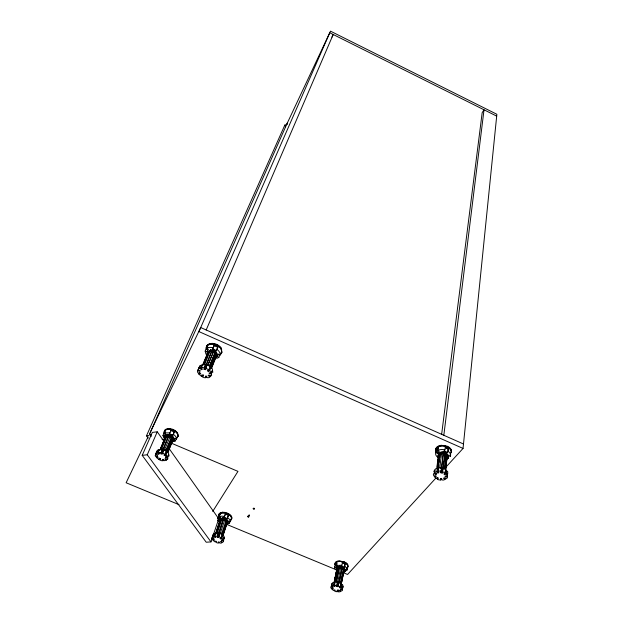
<?xml version="1.0" encoding="UTF-8"?>
<svg xmlns="http://www.w3.org/2000/svg" width="623" height="623" viewBox="0 0 623 623"><rect width="100%" height="100%" fill="white"/><g stroke="black" fill="none" stroke-linecap="round" stroke-linejoin="round"><path stroke-width="0.93" d="M163.382 450.211L162.198 454.144L160.975 453.832L162.159 449.907L163.382 450.211L163.343 451.434L162.112 451.122L162.159 449.907M204.095 369.322L205.349 365.07L206.719 365.413L205.465 369.665L204.095 369.322L205.349 365.07M447.657 473.231L447.143 478.129L445.873 478.846L444.308 477.763L443.467 478.246L445.032 479.321L443.771 480.045L441.933 479.99L441.676 478.635L440.461 478.604L440.718 479.959L438.888 479.912L437.338 479.126L437.525 477.639M447.509 474.905L447.797 471.821L444.838 469.026L440.017 467.826L435.625 468.808L433.725 471.486M463.045 448.435L496.874 114.274L330.47 31.15L198.932 331.592L463.045 448.435L445.982 467.055M217.279 537.26L218.299 533.529L219.428 533.818L219.312 534.83L218.416 537.548L217.279 537.26L218.299 533.529M218.416 537.548L219.428 533.818M448.872 454.774L448.467 458.326L446.893 457.609L448.801 455.608L450.374 456.332L450.678 453.661M445.757 470.731L447.041 457.142M447.4 456.675L447.275 455.14M446.309 473.994L444.581 474.64L443.841 473.939L445.57 473.293L445.92 470.326L446.652 471.019L446.309 473.994L447.322 476.206L445.165 475.917L445.102 476.681L447.252 476.969M445.032 479.321L445.204 477.841M450.374 456.332A7.569 4.805 9.3 0 0 448.35 451.457L448.762 447.906L447.875 448.84L447.462 452.391L444.051 450.834L444.939 449.892L445.367 446.348A7.538 4.805 9.3 0 0 438.14 446.995L437.385 453.271L435.812 452.547L436.264 449.012L437.969 449.79M440.453 452.057L438.273 467.46L441.66 467.336L443.521 451.582L445.211 452.072L443.155 467.772L444.542 468.628L446.387 453.053L447.407 454.003L445.577 469.586L445.492 467.764M445.577 469.586L444.736 468.504L446.574 452.921M444.581 474.64L444.76 473.153M445.811 465.046L446.13 462.336M446.341 460.522L446.769 456.9M445.772 467.242L445.982 465.428M446.403 461.807L446.722 459.096M442.642 471.79L442.992 468.823L441.66 468.488L440.811 472.74L442.151 473.075L442.642 471.79L445.57 473.293M443.265 466.868L445.211 452.072M440.811 472.74L441.177 469.773L442.509 470.1L442.151 473.075M441.66 467.336L443.28 453.575L446.341 454.922L446.87 455.997M443.521 451.582C442.392 454.159 445.141 452.952 446.208 454.58M440.718 479.959L440.897 478.48M439.877 467.273L441.769 451.527L443.553 451.776M443.833 435.29L484.024 109.804L482.171 112.662L441.621 434.519M437.852 472.966L438.335 468.441L437.237 468.691L436.863 471.65L437.852 472.966L438.942 472.725L437.961 471.409L439.62 471.043L441.302 471.463M437.385 468.371L439.106 452.687L437.385 468.371L438.514 467.608L438.849 464.898M439.184 462.188L439.526 459.478M439.752 457.671L439.97 453.91L443.311 453.77M437.338 479.126L438.506 478.114L437.478 477.592L436.318 478.596L434.215 476.642L436.264 476.455L435.905 475.684L433.857 475.863L433.304 474.695L434.021 473.69L435.999 474.422L436.186 472.943M436.754 468.356L438.351 455.717L438.857 454.681L440.204 454.058M437.284 466.565L437.626 463.855M437.969 461.145L438.312 458.442M438.717 455.257L438.608 453.723L438.413 455.242L440.025 453.435L441.614 453.24M435.999 474.422L436.482 473.76L434.496 473.028L434.877 470.061L434.021 473.69M164.908 438.382C165.43 434.862 171.193 436.536 172.236 438.608L167.439 450.133M172.992 440.251L172.883 439.254M167.789 452.08L173.716 437.868L168.031 452.212M207.404 354.222L207.88 353.171M207.802 352.571L207.872 353.786M208.168 352.377L208.643 351.325M177.282 437.354L178.178 435.734A7.421 4.454 20.7 0 0 170.328 429.154A7.421 4.454 20.7 0 0 164.145 433.452M211.477 368.473L216.197 356.784L215.963 354.261L214.88 353.039L213.191 352.26L208.035 364.829L209.749 365.615L215.628 351.193L216.711 352.408L210.558 366.838L211.329 368.162L216.882 353.724M216.376 356.348L217.17 353.724M335.797 562.982L336.482 562.133L335.797 562.982L337.136 563.363M343.818 571.953L345.578 571.556L346.077 569.033M331.249 586.882L332.923 587.481L333.25 587.006L331.568 586.407L332.152 583.619L330.758 587.598L331.319 588.47L332.97 588.4L333.336 588.984L331.693 589.054L333.585 590.557L334.434 589.856L335.314 590.269L334.473 590.978L335.805 591.609L337.3 591.694L336.957 590.69L337.946 590.744L338.289 591.757L339.784 591.85L340.742 591.359L339.364 590.518L340.002 590.191L341.381 591.032L342.339 590.542L342.852 586.336L342.876 586.905M345.578 571.556L344.223 570.98L345.594 569.554L346.949 570.138L347.618 566.774A6.323 3.458 13.4 0 0 345.508 563.106L344.877 563.776L344.192 567.132L341.264 565.879L341.902 565.217L342.588 561.853A6.323 3.458 13.4 0 0 336.747 562.11L336.038 565.466L337.401 566.042L336.046 567.475L334.691 566.899L335.4 563.542L337.074 564.259M344.472 568.355L341.334 583.86L341.085 583.011L343.304 572.031M343.764 569.749L344.301 568.324L340.594 586.944L339.255 587.364L339.917 587.902L341.264 587.481L341.825 584.686L341.155 584.148M341.054 584.506L343.927 571.057L343.086 569.033M344.192 567.132L344.831 566.471L345.508 563.106M338.289 591.757L338.671 589.903M336.942 569.757C336.809 568.028 340.594 567.974 341.801 568.815L339.185 581.617L340.392 582.295L343.522 567.498L344.301 568.324M336.677 586.391L337.518 582.669L338.639 582.957L337.791 586.671L336.677 586.391L337.518 582.669M340.906 566.416L339.465 566.323L336.428 581.01L337.923 581.251L340.906 566.416L342.331 566.829L339.185 581.617M342.331 566.829L341.895 568.363L337.939 567.997M337.3 591.694L337.682 589.841M336.467 581.15L339.675 565.661M333.36 585.464L333.944 582.676L334.808 582.536L334.232 585.324L335.151 586.321L334.286 586.461L333.36 585.464L332.051 585.682L331.568 586.407M334.271 582.536L337.09 567.849L336.786 569.29L338.141 568.114M334.341 581.773L337.401 567.101L334.021 582.521M334.465 581.625L336.747 570.668M335.392 581.352L338.234 566.564L335.392 581.352L334.543 581.882M334.286 586.461L334.87 583.673L333.944 582.676M336.046 567.475L336.755 564.126M219.351 514.279L219.942 513.734L219.81 515.026L219.351 514.279L220.184 514.248M215.589 533.732L215.776 532.914L216.734 532.439L220.885 520.01C222.185 519.076 225.962 520.221 226.624 521.677L222.536 534.129L223.159 535.064L222.746 535.757M227.426 521.467L227.839 520.773L221.913 538.35L220.682 538.833L219.942 538.264L221.181 537.781L222.068 535.064L222.808 535.632L221.57 536.115M220.799 353.802A8.239 5.514 21.1 0 0 221.718 352.649L221.321 348.195A8.239 5.514 21.1 0 0 212.607 343.374A8.239 5.514 21.1 0 0 206.275 347.408M338.639 582.957L338.367 583.883L337.245 583.595M337.791 586.671L338.063 585.745L340.594 586.944M223.299 540.741L221.523 540.468L221.414 539.861L223.19 540.133L224.07 537.408L223.455 541.66L222.598 542.205L221.126 541.317L220.558 541.683L222.037 542.571L221.181 543.124L219.709 543.054L219.218 541.963L218.245 541.917L218.735 543.007L217.271 542.937L215.87 542.275L216.586 541.496L215.651 541.06L214.943 541.839L212.864 540.242L214.452 540.133L214.001 539.51L212.412 539.619L211.727 538.677L212.996 535.188M226.725 524.021A6.448 3.59 17.5 0 0 229.194 523.32L229.988 520.875M229.194 523.32L227.792 522.72L228.906 521.155L230.315 521.763L231.374 518.492A6.425 3.59 17.5 0 0 228.766 514.567L227.177 518.562L224.132 517.261L225.728 513.259A6.425 3.59 17.5 0 0 220.075 513.648L218.977 516.903L220.386 517.511L219.288 519.084L217.886 518.484L218.984 515.221M222.964 535.873L227.839 520.773M221.897 519.761L222.45 517.768L217.684 532.042L219.187 532.283L223.859 517.845L225.316 518.266L220.464 532.657L221.749 533.366L226.577 518.975L227.465 519.855L222.536 534.129M220.682 538.833L221.274 537.018M227.177 518.562L228.766 514.567M222.808 534.682L226.009 524.909M156.646 452.072L155.174 455.732L155.976 456.846L157.658 456.659L158.187 457.391L156.513 457.578L157.082 456.231M155.493 454.774L157.385 455.46L157.596 454.829L155.703 454.144L156.023 453.178L157.315 452.828L158.468 450.118L159.324 449.876L158.172 452.586L159.387 453.832L158.53 454.066L157.315 452.828M156.428 452.804L157.276 450.25L160.718 449.292L165.142 450.398L168.451 453.046L169.098 455.981M219.187 532.283L223.859 517.845M224.132 517.261L225.728 513.259M215.994 533.031L220.558 518.648L214.733 536.146L215.792 537.213L214.974 537.384L213.915 536.325L212.677 536.582L212.318 537.369L214.047 537.992L213.814 538.513L212.077 537.89M216.126 532.852L220.083 520.049L221.033 519.574L221.282 518.056L216.734 532.439M219.288 519.084L220.114 516.638M213.915 536.325L214.826 533.607L215.644 533.436M212.318 537.369L213.23 534.659M163.958 441.294L157.253 431.809L152.308 432.424L142.2 455.358L206.213 542.228L210.987 541.893L218.463 519.691M198.994 367.913L197.429 371.845L198.27 373.185L200.185 372.897L200.746 373.784L198.83 374.065L199.407 372.694M197.841 370.662L199.936 371.44L200.217 370.654L198.114 369.875L198.527 368.684L200.014 368.201L201.159 365.452L202.148 365.133L200.995 367.882L202.296 369.369L201.315 369.688L200.014 368.201M198.675 368.871L199.773 365.709L203.729 364.424L208.674 365.639L212.272 368.777L212.832 372.352M442.509 470.1L442.992 468.823M336.28 563.379L336.482 562.133M214.803 358.209L217.528 358.124L218.844 357.353L220.168 354.059M218.844 357.353L217.154 356.574L218.471 354.214L220.168 354.985L221.484 351.699A7.78 5.202 21.1 0 0 218.291 346.154L216.345 350.554L212.661 348.872L214.616 344.472A7.78 5.202 21.1 0 0 207.833 345.461L206.454 348.732L208.168 349.511L206.875 351.894L205.177 351.115L206.548 347.844M211.423 373.995L209.281 373.738L209.133 372.842L211.275 373.107L212.388 370.35L211.423 373.995L211.633 375.334L210.613 376.214L208.814 375.015L208.137 375.599L209.935 376.798L210.488 375.42M217.154 356.574L218.143 354.113M208.23 371.386L209.935 367.048L210.831 367.827L209.71 370.584L208.23 371.386L207.327 370.607L208.814 369.805L205.59 368.162M203.347 374.766L202.506 376.829L204.204 377.686L205.972 377.678L206.532 376.308M210.924 365.942L215.667 354.261M212.046 365.794L214.958 358.607M215.324 357.703L215.503 357.267M216.134 355.577L216.142 353.817L215.06 352.602L209.601 365.771M216.345 350.554L218.291 346.154M214.094 350.251L213.37 351.824L211.765 351.154L212.342 349.744L214.094 350.251L208.035 364.829M167.649 457.819L168.607 454.377L167.486 457.095L165.578 456.83L165.741 457.555L167.649 457.819L167.891 458.917L167.026 459.61L165.383 458.59L164.807 459.05L166.45 460.07L167.011 458.715M198.83 374.065L201.377 376.261L201.945 374.882M210.138 351.372L210.644 349.737L204.757 364.362L206.486 364.377L211.579 351.59L213.191 352.26M206.486 364.377L211.579 351.59M211.843 351.38L212.342 349.744M212.661 348.872L214.616 344.472M171.317 441.489L174.214 441.489L175.351 440.882L176.356 438.444M175.351 440.882L173.817 440.204L174.892 438.296L176.426 438.974L177.765 435.718A7.001 4.205 20.7 0 0 174.705 431.1L172.851 435.251L169.518 433.787L170.017 432.892L165.15 432.915L164.013 433.53L165.562 434.208L164.511 436.131L162.969 435.454L164.355 432.214M205.465 369.665L206.595 366.908L205.232 366.573M165.741 457.555L166.302 456.2M173.817 440.204L174.487 438.584M164.713 455.615L165.843 452.905L167.12 452.282L166.294 451.62L165.165 454.338L163.888 454.961L164.713 455.615L165.991 454.992L167.12 452.282M202.389 365.561L208.386 351.17M160.438 458.567L159.87 459.922L161.412 460.67L162.977 460.701L163.545 459.346M202.927 364.977L208.059 352.735M173.716 437.868L167.548 452.111L167.073 451.021L173.256 436.785L172.252 435.757L166.177 450.125L164.752 449.315L170.85 434.955L169.277 434.496L163.366 448.91L161.754 448.677L167.766 434.449C167.805 436.38 165.087 437.035 166.551 434.831L160.765 449.183L166.014 436.793M208.37 353.14L203.534 364.79L209.515 350.399M201.315 369.688L202.171 367.625M205.084 360.499L205.831 358.708M172.75 440.111L173.334 438.717M206.875 351.894L207.903 349.433M166.177 450.125L172.579 434.979M172.851 435.251L174.705 431.1M162.486 453.466L163.055 452.111M198.114 369.875L199.267 367.126M160.975 453.832L162.112 451.122M156.513 457.578L158.849 459.431L159.426 458.076M169.861 432.977L171.38 429.644A7.001 4.205 20.7 0 0 165.399 430.291L164.013 433.53M163.74 448.023L169.277 434.496M166.388 434.924L160.033 449.923L165.227 436.964M158.53 454.066L159.099 452.711M160.664 449.012L161.785 446.356M164.511 436.131L165.547 433.701M155.703 454.144L156.856 451.434M344.231 569.928L344.55 569.181M206.182 329.98L333.188 34.499L331.942 37.115M341.264 584.623L341.583 583.883M210.987 541.893L147.246 454.782L157.253 431.809M151.303 436.334L149.621 433.974L287.343 122.863M148.181 438.179L146.483 435.82L284.836 125.059L287.18 124.452M212.716 535.749L213.666 533.646L216.952 532.945L221.04 533.981L223.984 536.263L224.412 538.716M286.564 124.631L329.754 32.785L496.687 116.119M148.087 436.848L126.126 482.763L179.019 504.661M150.19 432.471L200.707 327.55L463.496 444.004M447.15 456.02L447.579 455.156M178.178 435.734L177.103 437.79L175.927 438.452M171.38 429.644L170.889 430.54L174.206 431.996M206.968 346.435L207.288 345.897L207.319 347.393L206.968 346.435L208.004 347.587M212.723 511.405L237.97 471.37L171.932 443.42M331.397 584.576L332.69 582.669L336.171 582.084L340.197 583.105L342.876 585.254L342.946 587.52M201.377 376.261L202.218 375.054L203.339 375.622L202.506 376.829M434.496 473.028L435.212 472.016L436.863 471.65M158.849 459.431L159.543 458.466L160.57 458.956L159.87 459.922M446.668 447.532L447.407 446.574L447.587 447.766L446.847 448.03L445.928 446.932L446.847 448.03M227.068 514.606L227.722 514.52L227.068 514.606L227.613 513.959L227.722 514.52M346.614 568.332L348.008 566.798A6.697 3.66 13.4 0 0 341.669 561.432A6.697 3.66 13.4 0 0 334.987 564.485L335.486 565.053A6.697 3.66 13.4 0 1 339.224 560.825L345.742 562.468L347.743 564.368L347.603 567.203L348.008 566.798M436.147 477.794L347.572 574.468L343.982 572.981M437.385 453.271L439.27 451.254L437.689 450.53A7.569 4.805 9.3 0 1 444.939 449.892M215.628 351.193L213.946 350.414M341.957 562.522L342.588 561.853M447.462 452.391L448.35 451.457M216.89 344.776L215.979 345.726L217.123 346.03L216.89 344.776L215.807 345.033L215.979 345.726L217.209 345.734M170.85 434.955L172.119 435.882M170.141 436.474L168.771 436.077M160.033 449.923L160.765 449.183M164.752 449.315L163.281 448.724M209.935 376.798L208.915 377.67L207.148 377.678L206.525 376.113L205.349 376.113L205.972 377.678M220.885 520.01L219.942 520.485L219.989 521.319M225.316 518.266L226.577 518.975M226.118 520.376L223.4 519.247L220.815 519.45M220.464 532.657L219.117 532.128M221.749 533.366L222.777 534.145M343.522 567.498L342.191 566.922M343.141 569.391L341.801 568.815M340.392 582.295L341.085 583.011M209.351 368.637L210.831 367.827M248.772 515.244C249.73 517.106 248.725 513.477 249.48 515.439M218.72 516.249A6.806 3.808 17.5 0 1 220.83 512.97L222.411 512.262L223.906 512.713A6.806 3.808 17.5 0 1 230.681 515.828A6.806 3.808 17.5 0 1 230.635 520.197M343.662 562.608L344.612 562.187L344.449 563.052L343.094 562.538L344.418 562.522L343.623 561.814L343.662 562.608L344.449 563.052L343.623 561.814M444.931 471.666L446.652 471.019M208.666 351.645L210.06 351.146M336.038 565.466L341.902 565.217M203.269 364.634L204.679 364.136M200.995 367.882L202.491 367.399L204.212 367.827M340.485 585.106L341.825 584.686M160.524 449.043L161.754 448.677M158.172 452.586L161.014 452.617M166.45 460.07L164.02 460.724L163.405 459.431L162.362 459.408L162.977 460.701M445.928 446.932L447.407 446.574L446.247 446.909L447.509 447.174M216.516 532.322L217.684 532.042M214.733 536.146L217.396 536.247M335.182 581.236L336.428 581.01M334.232 585.324L336.942 585.464M146.483 435.82L149.131 435.493M142.2 455.358L147.246 454.782M220.83 512.97L223.906 512.713M217.7 532.93L220.184 533.171L221.64 534.23M336.311 581.82L338.819 582.084L340.158 583.089M161.84 449.736L163.787 449.705L166.131 451.169M210.722 349.962L212.427 349.97M211.664 351.816L209.873 351.582L208.744 352.244M167.844 434.636L169.355 434.683M164.791 438.88A4.501 2.687 20.7 0 1 167.003 436.077A4.501 2.687 20.7 0 1 172.407 438.171L171.668 437.151M446.932 455.522L446.395 454.447M222.512 517.923L223.93 518.001M227.231 522.611L226.624 521.677M343.927 571.057L343.647 571.704M205.372 365.249L207.708 365.6M342.315 589.693L340.54 589.42L340.516 588.852L342.3 589.132L341.264 587.481M440.297 468.052L442.626 468.426M438.678 447.797L436.964 447.462L437.003 448.521L436.964 447.462L437.681 447.182L437.027 447.812L438.428 448.677M162.245 452.921L165.165 454.338M218.182 534.542L219.312 534.83M218.533 536.535L221.181 537.781M165.025 431.864L165.64 432.035M206.408 364.151L208.191 364.665M441.629 467.141L443.35 467.639M339.325 581.532L337.923 581.251M216.897 345.352L215.807 345.033L217.123 346.03M217.567 520.633L219.366 521.373M226.538 524.34L336.809 570.006M149.621 433.974L151.405 434.729M162.112 439.262L163.896 440.017M342.689 562.834L344.877 563.776M225.215 513.998L228.252 515.299M445.328 447.672L447.875 448.84M214.016 345.586L217.676 347.268M445.024 452.205L446.387 453.053M164.417 430.641A7.414 4.454 20.7 0 1 174.985 430.423L177.516 432.759L178.046 436.427M164.9 438.942L163.724 437.844L162.969 435.454M173.287 430.797L173.591 431.085L172.454 430.119L173.653 430.695L172.828 429.675M336.841 570.543L334.987 568.76L334.691 566.899M166.302 450.001L167.33 451.029M214.826 533.607L215.877 534.674M207.163 355.312L205.901 354.004L205.177 351.115M209.749 365.615L210.854 366.838M201.159 365.452L202.023 366.449M174.985 430.423L176.254 431.957M437.237 468.691L438.218 469.999M221.913 538.35L223.19 540.133M165.991 454.992L167.486 457.095M168.997 448.412L218.206 518.017M209.71 370.584L211.275 373.107M335.914 562.32L336.202 562.857M435.609 450.312L436.022 451.192A7.99 5.093 9.3 0 1 441.255 445.266L447.33 446.224A7.99 5.093 9.3 0 1 451.504 451.465L451.184 449.65M284.836 125.059L285.638 126.812M172.236 438.608L172.703 439.69M219.421 513.936L219.81 515.026M221.321 348.195L221.718 352.649M172.407 438.171A4.501 2.687 20.7 0 1 172.057 441.691M172.236 441.255A4.501 2.687 20.7 0 0 173.428 439.534L173.256 438.763A4.501 2.687 20.7 0 0 168.436 435.672A4.501 2.687 20.7 0 0 164.799 437.681M173.35 434.356A7.024 4.197 20.7 0 1 176.426 438.974M436.193 452.111A7.998 5.093 9.3 0 1 442.914 445.686A7.998 5.093 9.3 0 1 451.254 452.796M448.467 458.326A7.569 4.805 9.3 0 1 446.925 458.956M437.883 457.391A7.569 4.805 9.3 0 1 435.804 452.547M436.053 450.25A7.538 4.805 9.3 0 1 436.264 449.012M448.762 447.906A7.538 4.805 9.3 0 1 450.779 452.773M438.327 457.056A4.859 3.076 9.3 0 1 443.062 453.349A4.859 3.076 9.3 0 1 447.213 458.17M447.267 457.695A4.852 3.076 9.3 0 0 447.649 456.963L447.439 455.343A4.852 3.076 9.3 0 0 441.263 452.874A4.852 3.076 9.3 0 0 438.39 456.581M218.751 514.769A6.806 3.808 17.5 0 1 227.465 513.134A6.806 3.808 17.5 0 1 230.775 519.761M226.414 523.803A4.127 2.297 17.5 0 0 227.636 522.401L227.138 521.101A4.127 2.297 17.5 0 0 222.162 518.998A4.127 2.297 17.5 0 0 219.763 521.28M219.615 521.716A4.135 2.297 17.5 0 1 221.85 519.442A4.135 2.297 17.5 0 1 226.803 521.326A4.135 2.297 17.5 0 1 226.274 524.247M219.335 521.482A6.448 3.59 17.5 0 1 217.886 518.484M218.977 516.903A6.448 3.59 17.5 0 1 224.646 516.529M227.699 517.83A6.448 3.59 17.5 0 1 230.315 521.763M336.591 569.663A4.065 2.204 13.4 0 1 339.379 567.608A4.065 2.204 13.4 0 1 344.169 569.632L344.488 570.839A4.065 2.204 13.4 0 1 344.246 571.369M336.802 570.723A4.065 2.204 13.4 0 1 338.188 568.168A4.065 2.204 13.4 0 1 343.296 569.305A4.065 2.204 13.4 0 1 343.662 572.257M335.338 564.454A6.323 3.458 13.4 0 1 335.4 563.542M344.831 566.471A6.339 3.45 13.4 0 1 346.949 570.138M206.252 349.363A8.239 5.514 21.1 0 1 212.435 343.81A8.239 5.514 21.1 0 1 221.811 350.181M221.944 351.699A8.239 5.514 21.1 0 1 220.62 354.238M215.472 357.594A5.007 3.333 21.1 0 0 216.913 355.453L216.29 353.591A5.007 3.333 21.1 0 0 210.278 350.881A5.007 3.333 21.1 0 0 207.436 354.394M207.085 353.903A5.007 3.333 21.1 0 1 213.782 352.081A5.007 3.333 21.1 0 1 215.293 358.038M206.454 348.732A7.803 5.202 21.1 0 1 213.268 347.759M216.952 349.441A7.803 5.202 21.1 0 1 220.168 354.985M254.386 508.461C253.312 509.513 253.195 507.2 254.386 508.461M247.845 516.21L248.873 516.553L247.845 516.21M247.705 516.669L248.733 517.012L247.705 516.669M254.254 509.007L253.179 508.734L254.254 509.007"/></g></svg>
